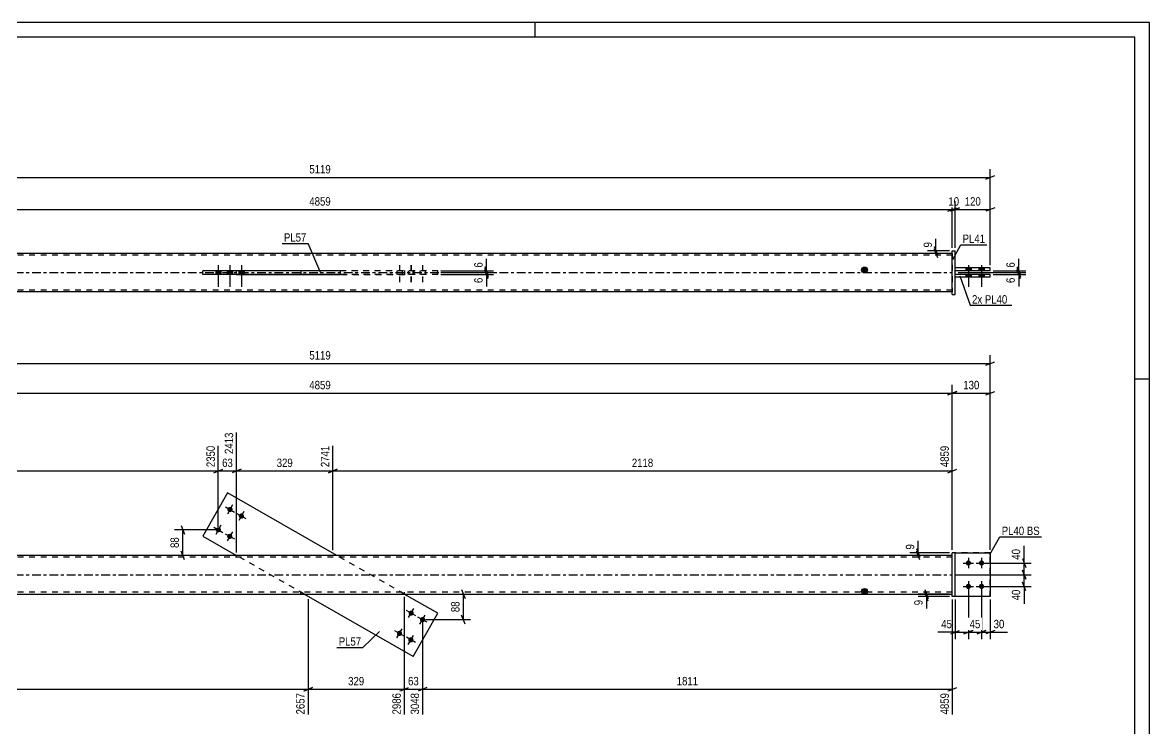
# Model space of a CAD drawing. Header units: millimetres. Extents: x 0 to 594, y 0 to 420.
# Drawn here: x 208.8 to 594, y 178.5 to 420 of the extents above; entities that cross this region are included whole.
import ezdxf

# ---------------------------------------------------------------- set-up
doc = ezdxf.new("R2010")
doc.units = ezdxf.units.MM
doc.linetypes.add('DXK_LINE_DOT2', pattern=[3.9198, 1.9599, -1.9599])
doc.linetypes.add('DXK_LINE_DOT3', pattern=[5.9187, 2.979, -0.9799, 0.9799, -0.9799])
doc.styles.add('Arial Narrow', font='ARIALN.TTF', dxfattribs={"height": 0.2})

# ---------------------------------------------------------------- blocks, each defined once
blk = doc.blocks.new('Unknown-581559774-1128')
at = {"color": 5, "linetype": 'Continuous'}
for p, q in [((594, 420), (0, 420)), ((384, 415), (384, 420)), ((594, 0), (594, 420)), ((589, 415), (5, 415)), ((589, 5), (589, 415)), ((594, 298), (589, 298))]:
    blk.add_line(p, q, dxfattribs=at)
blk = doc.blocks.new('Part-581559774-1918 - 1907')
at = {"color": 2, "linetype": 'Continuous'}
for p, q in [((278.87, 259.09), (270.43, 244.33)), ((316.18, 237.74), (278.87, 259.09)), ((270.43, 244.33), (281.95, 237.74)), ((342.34, 203.19), (305.02, 224.54)), ((350.78, 217.94), (339.26, 224.54)), ((342.34, 203.19), (350.78, 217.94))]:
    blk.add_line(p, q, dxfattribs=at)
at = {"color": 7, "linetype": 'DXK_LINE_DOT2'}
for p, q in [((305.02, 224.54), (281.95, 237.74)), ((339.26, 224.54), (316.18, 237.74))]:
    blk.add_line(p, q, dxfattribs=at)
blk = doc.blocks.new('Bolt-581559774-1910 - 1907')
at = {"linetype": 'Continuous'}
for points in [[(341.16, 217.23, -1), (342.05, 218.79, -1)], [(345.06, 214.99, -1), (345.96, 216.56, -1)], [(337.18, 210.28, -1), (338.08, 211.85, -1)], [(341.09, 208.05, -1), (341.98, 209.61, -1)]]:
    blk.add_hatch(color=1, dxfattribs=at).paths.add_polyline_path(points)
at = {"color": 1, "linetype": 'Continuous'}
for p, q in [((343.17, 217.12), (340.04, 218.9)), ((340.71, 216.45), (342.5, 219.57)), ((347.07, 214.88), (343.95, 216.67)), ((344.62, 214.21), (346.4, 217.34)), ((339.19, 210.17), (336.07, 211.96)), ((336.74, 209.5), (338.52, 212.63)), ((343.1, 207.94), (339.97, 209.73)), ((340.64, 207.27), (342.43, 210.39))]:
    blk.add_line(p, q, dxfattribs=at)
blk = doc.blocks.new('Bolt-581559774-1911 - 1907')
at = {"linetype": 'Continuous'}
for points in [[(280.12, 254.23, -1), (279.22, 252.66, -1)], [(284.02, 251.99, -1), (283.13, 250.43, -1)], [(276.14, 247.28, -1), (275.25, 245.72, -1)], [(280.05, 245.05, -1), (279.16, 243.48, -1)]]:
    blk.add_hatch(color=1, dxfattribs=at).paths.add_polyline_path(points)
at = {"color": 1, "linetype": 'Continuous'}
for p, q in [((278.11, 254.34), (281.23, 252.55)), ((280.56, 255.01), (278.78, 251.88)), ((282.01, 252.1), (285.14, 250.32)), ((284.47, 252.77), (282.68, 249.65)), ((274.14, 247.39), (277.26, 245.61)), ((276.59, 248.06), (274.8, 244.94)), ((278.04, 245.16), (281.17, 243.37)), ((280.5, 245.83), (278.71, 242.7))]:
    blk.add_line(p, q, dxfattribs=at)
blk = doc.blocks.new('Bolt-581559774-1913 - 1907')
at = {"linetype": 'Continuous'}
for points in [[(532.1, 236.04, -1), (532.1, 234.24, -1)], [(536.6, 236.04, -1), (536.6, 234.24, -1)], [(532.1, 228.04, -1), (532.1, 226.24, -1)], [(536.6, 228.04, -1), (536.6, 226.24, -1)]]:
    blk.add_hatch(color=1, dxfattribs=at).paths.add_polyline_path(points)
at = {"color": 1, "linetype": 'Continuous'}
for p, q in [((530.3, 235.14), (533.9, 235.14)), ((532.1, 236.94), (532.1, 233.34)), ((534.8, 235.14), (538.4, 235.14)), ((536.6, 236.94), (536.6, 233.34)), ((532.1, 228.94), (532.1, 225.34)), ((536.6, 228.94), (536.6, 225.34)), ((530.3, 227.14), (533.9, 227.14)), ((534.8, 227.14), (538.4, 227.14))]:
    blk.add_line(p, q, dxfattribs=at)
blk = doc.blocks.new('Part-581559774-1943 - 1907')
at = {"linetype": 'Continuous'}
blk.add_hatch(color=2, dxfattribs=at).paths.add_polyline_path([(496.6, 224.54), (495.8, 225.94), (497.4, 225.94)])
at = {"color": 2, "linetype": 'Continuous'}
for p, q in [((526.6, 237.74), (182.43, 237.74)), ((182.43, 224.54), (526.6, 224.54)), ((496.6, 224.54), (495.8, 225.94)), ((495.8, 225.94), (497.4, 225.94)), ((497.4, 225.94), (496.6, 224.54))]:
    blk.add_line(p, q, dxfattribs=at)
at = {"color": 7, "linetype": 'DXK_LINE_DOT2'}
for p, q in [((526.6, 237.14), (182.43, 237.14)), ((281.85, 237.74), (281.85, 237.14)), ((317.33, 237.74), (317.33, 237.14)), ((526.6, 224.54), (526.6, 237.74)), ((526.6, 225.14), (182.43, 225.14)), ((303.87, 224.54), (303.87, 225.14)), ((339.36, 224.54), (339.36, 225.14))]:
    blk.add_line(p, q, dxfattribs=at)
at = {"color": 7, "linetype": 'DXK_LINE_DOT3'}
blk.add_line((182.43, 231.14), (526.6, 231.14), dxfattribs=at)
at = {"color": 2, "linetype": 'Continuous'}
blk.add_circle((496.6, 225.44), 1, dxfattribs=at)
blk = doc.blocks.new('Part-581559774-1948 - 1907')
at = {"color": 2, "linetype": 'Continuous'}
for p, q in [((527.6, 238.64), (539.6, 238.64)), ((539.6, 238.64), (539.6, 223.64)), ((539.6, 223.64), (527.6, 223.64))]:
    blk.add_line(p, q, dxfattribs=at)
at = {"color": 7, "linetype": 'DXK_LINE_DOT2'}
blk.add_line((527.6, 223.64), (527.6, 238.64), dxfattribs=at)
blk = doc.blocks.new('Part-581559774-1953 - 1907')
at = {"color": 7, "linetype": 'DXK_LINE_DOT2'}
for p, q in [((539.6, 238.64), (527.6, 238.64)), ((527.6, 223.64), (527.6, 238.64)), ((539.6, 223.64), (539.6, 238.64)), ((539.6, 223.64), (527.6, 223.64))]:
    blk.add_line(p, q, dxfattribs=at)
blk = doc.blocks.new('Part-581559774-1954 - 1907')
at = {"color": 2, "linetype": 'Continuous'}
for p, q in [((527.6, 238.64), (526.6, 238.64)), ((526.6, 223.64), (526.6, 238.64)), ((527.6, 223.64), (527.6, 238.64)), ((527.6, 223.64), (526.6, 223.64))]:
    blk.add_line(p, q, dxfattribs=at)
blk = doc.blocks.new('Part-581559774-2354 - 2348')
at = {"color": 2, "linetype": 'Continuous'}
for p, q in [((270.43, 333.85), (270.43, 335.05)), ((317.33, 335.05), (270.43, 335.05)), ((317.33, 333.85), (270.43, 333.85)), ((278.87, 333.85), (278.87, 335.05))]:
    blk.add_line(p, q, dxfattribs=at)
at = {"color": 7, "linetype": 'DXK_LINE_DOT2'}
for p, q in [((350.78, 335.05), (317.33, 335.05)), ((350.78, 333.85), (317.33, 333.85)), ((342.34, 333.85), (342.34, 335.05)), ((350.78, 333.85), (350.78, 335.05))]:
    blk.add_line(p, q, dxfattribs=at)
blk = doc.blocks.new('Bolt-581559774-2356 - 2348')
at = {"linetype": 'Continuous'}
for points in [[(533, 336.05), (531.2, 336.05), (531.2, 335.05), (533, 335.05)], [(533, 336.05), (531.2, 336.05), (531.2, 335.05), (533, 335.05)], [(537.5, 336.05), (535.7, 336.05), (535.7, 335.05), (537.5, 335.05)], [(537.5, 336.05), (535.7, 336.05), (535.7, 335.05), (537.5, 335.05)], [(533, 333.85), (531.2, 333.85), (531.2, 332.85), (533, 332.85)], [(533, 333.85), (531.2, 333.85), (531.2, 332.85), (533, 332.85)], [(537.5, 333.85), (535.7, 333.85), (535.7, 332.85), (537.5, 332.85)], [(537.5, 333.85), (535.7, 333.85), (535.7, 332.85), (537.5, 332.85)]]:
    blk.add_hatch(color=1, dxfattribs=at).paths.add_polyline_path(points)
at = {"color": 1, "linetype": 'Continuous'}
for p, q in [((531.2, 336.05), (531.2, 335.05)), ((531.2, 336.05), (531.2, 335.05)), ((532.1, 337.05), (532.1, 329.55)), ((532.1, 337.05), (532.1, 329.55)), ((533, 336.05), (533, 335.05)), ((533, 336.05), (533, 335.05)), ((535.7, 336.05), (535.7, 335.05)), ((535.7, 336.05), (535.7, 335.05)), ((536.6, 337.05), (536.6, 329.55)), ((536.6, 337.05), (536.6, 329.55)), ((537.5, 336.05), (537.5, 335.05)), ((537.5, 336.05), (537.5, 335.05)), ((531.2, 333.85), (531.2, 332.85)), ((531.2, 333.85), (531.2, 332.85)), ((533, 333.85), (533, 332.85)), ((533, 333.85), (533, 332.85)), ((535.7, 333.85), (535.7, 332.85)), ((535.7, 333.85), (535.7, 332.85)), ((537.5, 333.85), (537.5, 332.85)), ((537.5, 333.85), (537.5, 332.85))]:
    blk.add_line(p, q, dxfattribs=at)
blk = doc.blocks.new('Part-581559774-2372 - 2348')
at = {"color": 2, "linetype": 'Continuous'}
for p, q in [((526.6, 326.95), (526.6, 341.95)), ((526.6, 341.95), (527.6, 341.95)), ((527.6, 326.95), (527.6, 341.95)), ((526.6, 326.95), (527.6, 326.95))]:
    blk.add_line(p, q, dxfattribs=at)
blk = doc.blocks.new('Part-581559774-2377 - 2348')
at = {"color": 2, "linetype": 'Continuous'}
for p, q in [((539.6, 336.05), (527.6, 336.05)), ((527.6, 335.05), (527.6, 336.05)), ((539.6, 335.05), (539.6, 336.05)), ((539.6, 335.05), (527.6, 335.05))]:
    blk.add_line(p, q, dxfattribs=at)
blk = doc.blocks.new('Part-581559774-2382 - 2348')
at = {"color": 2, "linetype": 'Continuous'}
for p, q in [((539.6, 333.85), (527.6, 333.85)), ((527.6, 332.85), (527.6, 333.85)), ((539.6, 332.85), (527.6, 332.85)), ((539.6, 332.85), (539.6, 333.85))]:
    blk.add_line(p, q, dxfattribs=at)
blk = doc.blocks.new('Part-581559774-2387 - 2348')
at = {"linetype": 'Continuous'}
blk.add_hatch(color=2, dxfattribs=at).paths.add_polyline_path([(496.6, 334.45), (495.8, 335.85), (497.4, 335.85)])
at = {"color": 2, "linetype": 'Continuous'}
for p, q in [((526.6, 341.05), (182.43, 341.05)), ((281.85, 335.15), (281.85, 335.05)), ((281.85, 335.15), (317.33, 335.15)), ((303.87, 335.15), (303.87, 335.05)), ((317.33, 335.15), (317.33, 333.75)), ((496.6, 334.45), (495.8, 335.85)), ((495.8, 335.85), (497.4, 335.85)), ((497.4, 335.85), (496.6, 334.45)), ((281.85, 333.75), (281.85, 333.85)), ((317.33, 333.75), (281.85, 333.75)), ((303.87, 333.75), (303.87, 333.85)), ((526.6, 327.85), (182.43, 327.85))]:
    blk.add_line(p, q, dxfattribs=at)
at = {"color": 7, "linetype": 'DXK_LINE_DOT2'}
for p, q in [((526.6, 340.45), (182.43, 340.45)), ((526.6, 341.05), (526.6, 327.85)), ((317.33, 335.15), (339.36, 335.15)), ((339.36, 335.15), (339.36, 333.75)), ((281.85, 335.05), (281.85, 333.75)), ((303.87, 335.05), (303.87, 333.75)), ((339.36, 333.75), (317.33, 333.75)), ((526.6, 328.45), (182.43, 328.45))]:
    blk.add_line(p, q, dxfattribs=at)
at = {"color": 7, "linetype": 'DXK_LINE_DOT3'}
blk.add_line((182.43, 334.45), (526.6, 334.45), dxfattribs=at)
at = {"color": 2, "linetype": 'Continuous'}
blk.add_circle((496.6, 335.35), 1, dxfattribs=at)
blk = doc.blocks.new('Bolt-581559774-2393 - 2348')
at = {"linetype": 'Continuous'}
for points in [[(276.6, 335.05), (274.8, 335.05), (274.8, 333.85), (276.6, 333.85)], [(280.5, 335.05), (278.7, 335.05), (278.7, 333.85), (280.5, 333.85)], [(280.57, 335.05), (278.77, 335.05), (278.77, 333.85), (280.57, 333.85)], [(284.48, 335.05), (282.68, 335.05), (282.68, 333.85), (284.48, 333.85)]]:
    blk.add_hatch(color=1, dxfattribs=at).paths.add_polyline_path(points)
at = {"color": 1, "linetype": 'Continuous'}
for p, q in [((275.7, 337.05), (275.7, 329.55)), ((279.6, 337.05), (279.6, 329.55)), ((279.67, 337.05), (279.67, 329.55)), ((283.58, 337.05), (283.58, 329.55)), ((274.8, 335.05), (274.8, 333.85)), ((276.6, 335.05), (276.6, 333.85)), ((278.7, 335.05), (278.7, 333.85)), ((278.77, 335.05), (278.77, 333.85)), ((280.5, 335.05), (280.5, 333.85)), ((280.57, 335.05), (280.57, 333.85)), ((282.68, 335.05), (282.68, 333.85)), ((284.48, 335.05), (284.48, 333.85))]:
    blk.add_line(p, q, dxfattribs=at)
blk = doc.blocks.new('Bolt-581559774-2394 - 2348')
at = {"color": 1, "linetype": 'DXK_LINE_DOT2'}
for p, q in [((337.63, 337.05), (337.63, 329.55)), ((341.54, 337.05), (341.54, 329.55)), ((341.6, 337.05), (341.6, 329.55)), ((345.51, 337.05), (345.51, 329.55)), ((336.73, 335.05), (336.73, 333.85)), ((338.53, 335.05), (338.53, 333.85)), ((340.64, 335.05), (340.64, 333.85)), ((340.7, 335.05), (340.7, 333.85)), ((342.44, 335.05), (342.44, 333.85)), ((342.5, 335.05), (342.5, 333.85)), ((344.61, 335.05), (344.61, 333.85)), ((346.41, 335.05), (346.41, 333.85))]:
    blk.add_line(p, q, dxfattribs=at)
blk = doc.blocks.new('StraightDimension-581559774-2110 - 1907')
at = {"color": 7, "linetype": 'Continuous'}
for p, q in [((532.1, 226.14), (532.1, 209.09)), ((527.6, 222.64), (527.6, 209.09)), ((526.1, 210.89), (529.1, 212.09)), ((533.6, 212.09), (530.6, 210.89)), ((527.6, 211.49), (532.1, 211.49))]:
    blk.add_line(p, q, dxfattribs=at)
at = {"color": 0}
blk.add_wipeout([(527.08, 212.24), (527.08, 216.44), (522.22, 216.44), (522.22, 212.24)], dxfattribs=at)
at = {"color": 7, "linetype": 'Continuous'}
blk.add_line((527.6, 211.49), (521.7, 211.49), dxfattribs=at)
blk.add_line((527.6, 211.49), (521.7, 211.49), dxfattribs=at)
at = {"color": 3, "style": 'Arial Narrow'}
blk.add_text('45', height=2.863, dxfattribs=at).set_placement((522.82, 212.84))
blk = doc.blocks.new('StraightDimension-581559774-2253 - 1907')
at = {"color": 7, "linetype": 'Continuous'}
for p, q in [((275.7, 247.5), (275.7, 275.24)), ((94.33, 238.74), (94.33, 269.76)), ((95.83, 267.23), (92.83, 266.03)), ((94.33, 266.63), (275.7, 266.63)), ((274.2, 266.03), (277.2, 267.23))]:
    blk.add_line(p, q, dxfattribs=at)
at = {"color": 0, "linetype": 'Continuous'}
for points in [[(275.1, 275.84), (270.9, 275.84), (270.9, 267.33), (275.1, 267.33)], [(93.73, 270.36), (89.53, 270.36), (89.53, 267.33), (93.73, 267.33)]]:
    blk.add_wipeout(points, dxfattribs=at)
at = {"color": 0}
blk.add_wipeout([(189.27, 267.38), (189.27, 271.58), (180.76, 271.58), (180.76, 267.38)], dxfattribs=at)
at = {"color": 3, "linetype": 'Continuous', "style": 'Arial Narrow'}
for s, height, p in [('2350', 2.863, (274.5, 267.93)), ('0', 2.86, (93.13, 267.93))]:
    blk.add_text(s, height=height, rotation=90.0002, dxfattribs=at).set_placement(p)
at = {"color": 3, "style": 'Arial Narrow'}
blk.add_text('2350', height=2.863, dxfattribs=at).set_placement((181.36, 267.98))
blk = doc.blocks.new('StraightDimension-581559774-4257 - 1907')
at = {"color": 7, "linetype": 'Continuous'}
for p, q in [((528.1, 293.82), (525.1, 292.62)), ((526.6, 239.64), (526.6, 296.07)), ((526.6, 293.22), (539.6, 293.22)), ((538.1, 292.62), (541.1, 293.82)), ((539.6, 239.64), (539.6, 296.07))]:
    blk.add_line(p, q, dxfattribs=at)
at = {"color": 0}
blk.add_wipeout([(536.44, 293.97), (536.44, 298.17), (529.76, 298.17), (529.76, 293.97)], dxfattribs=at)
at = {"color": 3, "style": 'Arial Narrow'}
blk.add_text('130', height=2.863, dxfattribs=at).set_placement((530.36, 294.57))
blk = doc.blocks.new('StraightDimension-581559774-2018 - 1907')
at = {"color": 7, "linetype": 'Continuous'}
for p, q in [((514.32, 240.14), (515.52, 237.14)), ((515.52, 236.24), (514.32, 239.24)), ((525.6, 238.64), (512.07, 238.64)), ((525.6, 237.74), (512.07, 237.74)), ((514.92, 237.74), (514.92, 238.64))]:
    blk.add_line(p, q, dxfattribs=at)
at = {"color": 0}
blk.add_wipeout([(514.17, 242.19), (509.97, 242.19), (509.97, 239.16), (514.17, 239.16)], dxfattribs=at)
at = {"color": 7, "linetype": 'Continuous'}
blk.add_line((514.92, 238.64), (514.92, 242.72), dxfattribs=at)
blk.add_line((514.92, 238.64), (514.92, 242.72), dxfattribs=at)
at = {"color": 3, "style": 'Arial Narrow'}
blk.add_text('9', height=2.86, rotation=90.0002, dxfattribs=at).set_placement((513.57, 239.76))
blk = doc.blocks.new('StraightDimension-581559774-2033 - 1907')
at = {"color": 7, "linetype": 'Continuous'}
for p, q in [((537.6, 235.14), (553.56, 235.14)), ((550.56, 236.64), (551.76, 233.64)), ((551.16, 231.14), (551.16, 235.14)), ((551.76, 229.64), (550.56, 232.64)), ((527.6, 231.14), (553.56, 231.14))]:
    blk.add_line(p, q, dxfattribs=at)
at = {"color": 0}
blk.add_wipeout([(550.41, 240.52), (546.21, 240.52), (546.21, 235.66), (550.41, 235.66)], dxfattribs=at)
at = {"color": 7, "linetype": 'Continuous'}
blk.add_line((551.16, 235.14), (551.16, 241.04), dxfattribs=at)
blk.add_line((551.16, 235.14), (551.16, 241.04), dxfattribs=at)
at = {"color": 3, "style": 'Arial Narrow'}
blk.add_text('40', height=2.863, rotation=90.0002, dxfattribs=at).set_placement((549.81, 236.26))
blk = doc.blocks.new('StraightDimension-581559774-2025 - 1907')
at = {"color": 7, "linetype": 'Continuous'}
for p, q in [((262.95, 248), (264.15, 245)), ((274.7, 246.5), (260.7, 246.5)), ((263.55, 237.74), (263.55, 246.5)), ((264.15, 236.24), (262.95, 239.24)), ((270.08, 237.74), (260.7, 237.74))]:
    blk.add_line(p, q, dxfattribs=at)
at = {"color": 0}
blk.add_wipeout([(262.8, 244.55), (258.6, 244.55), (258.6, 239.69), (262.8, 239.69)], dxfattribs=at)
at = {"color": 3, "style": 'Arial Narrow'}
blk.add_text('88', height=2.863, rotation=90.0002, dxfattribs=at).set_placement((262.2, 240.29))
blk = doc.blocks.new('StraightDimension-581559774-2048 - 1907')
at = {"color": 7, "linetype": 'Continuous'}
for p, q in [((550.56, 232.64), (551.76, 229.64)), ((527.6, 231.14), (553.56, 231.14)), ((551.76, 225.64), (550.56, 228.64)), ((551.16, 227.14), (551.16, 231.14)), ((537.6, 227.14), (553.56, 227.14))]:
    blk.add_line(p, q, dxfattribs=at)
at = {"color": 0}
blk.add_wipeout([(550.41, 226.61), (546.21, 226.61), (546.21, 221.76), (550.41, 221.76)], dxfattribs=at)
at = {"color": 7, "linetype": 'Continuous'}
blk.add_line((551.16, 227.14), (551.16, 221.23), dxfattribs=at)
blk.add_line((551.16, 227.14), (551.16, 221.23), dxfattribs=at)
at = {"color": 3, "style": 'Arial Narrow'}
blk.add_text('40', height=2.863, rotation=90.0002, dxfattribs=at).set_placement((549.81, 222.36))
blk = doc.blocks.new('StraightDimension-581559774-2062 - 1907')
at = {"color": 7, "linetype": 'Continuous'}
for p, q in [((346.73, 224.54), (361.88, 224.54)), ((358.88, 226.04), (360.08, 223.04)), ((359.48, 215.78), (359.48, 224.54)), ((346.51, 215.78), (361.88, 215.78)), ((360.08, 214.28), (358.88, 217.28))]:
    blk.add_line(p, q, dxfattribs=at)
at = {"color": 0}
blk.add_wipeout([(358.73, 222.58), (354.53, 222.58), (354.53, 217.73), (358.73, 217.73)], dxfattribs=at)
at = {"color": 3, "style": 'Arial Narrow'}
blk.add_text('88', height=2.863, rotation=90.0002, dxfattribs=at).set_placement((358.13, 218.33))
blk = doc.blocks.new('StraightDimension-581559774-2279 - 1907')
at = {"color": 7, "linetype": 'Continuous'}
for p, q in [((281.95, 238.74), (281.95, 279.74)), ((314.82, 239.52), (314.82, 275.24)), ((283.45, 267.23), (280.45, 266.03)), ((281.95, 266.63), (314.82, 266.63)), ((313.32, 266.03), (316.32, 267.23))]:
    blk.add_line(p, q, dxfattribs=at)
at = {"color": 0, "linetype": 'Continuous'}
blk.add_wipeout([(314.22, 275.84), (310.02, 275.84), (310.02, 267.33), (314.22, 267.33)], dxfattribs=at)
at = {"color": 0}
blk.add_wipeout([(301.73, 267.38), (301.73, 271.58), (295.05, 271.58), (295.05, 267.38)], dxfattribs=at)
at = {"color": 3, "linetype": 'Continuous', "style": 'Arial Narrow'}
blk.add_text('2741', height=2.863, rotation=90.0002, dxfattribs=at).set_placement((313.62, 267.93))
at = {"color": 3, "style": 'Arial Narrow'}
blk.add_text('329', height=2.863, dxfattribs=at).set_placement((295.65, 267.98))
blk = doc.blocks.new('StraightDimension-581559774-2215 - 1907')
at = {"color": 7, "linetype": 'Continuous'}
for p, q in [((94.33, 222.64), (94.33, 188.83)), ((306.38, 222.76), (306.38, 183.35)), ((95.83, 192.56), (92.83, 191.36)), ((94.33, 191.96), (306.38, 191.96)), ((304.88, 191.36), (307.88, 192.56))]:
    blk.add_line(p, q, dxfattribs=at)
at = {"color": 0}
blk.add_wipeout([(204.61, 192.71), (204.61, 196.91), (196.1, 196.91), (196.1, 192.71)], dxfattribs=at)
at = {"color": 0, "linetype": 'Continuous'}
for points in [[(93.73, 191.26), (89.53, 191.26), (89.53, 188.23), (93.73, 188.23)], [(305.78, 191.26), (301.58, 191.26), (301.58, 182.75), (305.78, 182.75)]]:
    blk.add_wipeout(points, dxfattribs=at)
at = {"color": 3, "style": 'Arial Narrow'}
blk.add_text('2657', height=2.863, dxfattribs=at).set_placement((196.7, 193.31))
at = {"color": 3, "linetype": 'Continuous', "style": 'Arial Narrow'}
for s, height, p in [('0', 2.86, (93.13, 188.83)), ('2657', 2.863, (305.18, 183.35))]:
    blk.add_text(s, height=height, rotation=90.0002, dxfattribs=at).set_placement(p)
blk = doc.blocks.new('StraightDimension-581559774-2087 - 1907')
at = {"color": 7, "linetype": 'Continuous'}
for p, q in [((536.6, 226.14), (536.6, 209.09)), ((539.6, 222.64), (539.6, 209.09)), ((535.1, 210.89), (538.1, 212.09)), ((541.1, 212.09), (538.1, 210.89)), ((536.6, 211.49), (539.6, 211.49))]:
    blk.add_line(p, q, dxfattribs=at)
at = {"color": 0}
blk.add_wipeout([(544.98, 212.24), (544.98, 216.44), (540.13, 216.44), (540.13, 212.24)], dxfattribs=at)
at = {"color": 7, "linetype": 'Continuous'}
blk.add_line((539.6, 211.49), (545.51, 211.49), dxfattribs=at)
blk.add_line((539.6, 211.49), (545.51, 211.49), dxfattribs=at)
at = {"color": 3, "style": 'Arial Narrow'}
blk.add_text('30', height=2.863, dxfattribs=at).set_placement((540.73, 212.84))
blk = doc.blocks.new('StraightDimension-581559774-2100 - 1907')
at = {"color": 7, "linetype": 'Continuous'}
for p, q in [((532.1, 226.14), (532.1, 209.09)), ((536.6, 226.14), (536.6, 209.09)), ((530.6, 210.89), (533.6, 212.09)), ((538.1, 212.09), (535.1, 210.89)), ((532.1, 211.49), (536.6, 211.49))]:
    blk.add_line(p, q, dxfattribs=at)
at = {"color": 0}
blk.add_wipeout([(536.78, 212.24), (536.78, 216.44), (531.92, 216.44), (531.92, 212.24)], dxfattribs=at)
at = {"color": 3, "style": 'Arial Narrow'}
blk.add_text('45', height=2.863, dxfattribs=at).set_placement((532.52, 212.84))
blk = doc.blocks.new('StraightDimension-581559774-2304 - 1907')
at = {"color": 7, "linetype": 'Continuous'}
for p, q in [((539.6, 239.64), (539.6, 306.24)), ((81.33, 303.39), (539.6, 303.39)), ((538.1, 302.79), (541.1, 303.99))]:
    blk.add_line(p, q, dxfattribs=at)
at = {"color": 0}
blk.add_wipeout([(314.72, 304.14), (314.72, 308.34), (306.21, 308.34), (306.21, 304.14)], dxfattribs=at)
at = {"color": 3, "style": 'Arial Narrow'}
blk.add_text('5119', height=2.863, dxfattribs=at).set_placement((306.81, 304.74))
blk = doc.blocks.new('StraightDimension-581559774-2127 - 1907')
at = {"color": 7, "linetype": 'Continuous'}
for p, q in [((525.6, 224.54), (514.95, 224.54)), ((525.6, 223.64), (514.95, 223.64)), ((517.2, 226.04), (518.4, 223.04)), ((518.4, 222.14), (517.2, 225.14)), ((517.8, 223.64), (517.8, 224.54))]:
    blk.add_line(p, q, dxfattribs=at)
at = {"color": 0}
blk.add_wipeout([(517.05, 223.11), (512.85, 223.11), (512.85, 220.08), (517.05, 220.08)], dxfattribs=at)
at = {"color": 7, "linetype": 'Continuous'}
blk.add_line((517.8, 223.64), (517.8, 219.56), dxfattribs=at)
blk.add_line((517.8, 223.64), (517.8, 219.56), dxfattribs=at)
at = {"color": 3, "style": 'Arial Narrow'}
blk.add_text('9', height=2.86, rotation=90.0002, dxfattribs=at).set_placement((516.45, 220.68))
blk = doc.blocks.new('StraightDimension-581559774-2181 - 1907')
at = {"color": 7, "linetype": 'Continuous'}
for p, q in [((526.6, 222.64), (526.6, 183.35)), ((345.51, 214.78), (345.51, 183.35)), ((347.01, 192.56), (344.01, 191.36)), ((345.51, 191.96), (526.6, 191.96)), ((525.1, 191.36), (528.1, 192.56))]:
    blk.add_line(p, q, dxfattribs=at)
at = {"color": 0}
blk.add_wipeout([(440.31, 192.71), (440.31, 196.91), (431.8, 196.91), (431.8, 192.71)], dxfattribs=at)
at = {"color": 0, "linetype": 'Continuous'}
blk.add_wipeout([(526, 191.26), (521.8, 191.26), (521.8, 182.75), (526, 182.75)], dxfattribs=at)
at = {"color": 3, "style": 'Arial Narrow'}
blk.add_text('1811', height=2.863, dxfattribs=at).set_placement((432.4, 193.31))
at = {"color": 3, "linetype": 'Continuous', "style": 'Arial Narrow'}
blk.add_text('4859', height=2.863, rotation=90.0002, dxfattribs=at).set_placement((525.4, 183.35))
blk = doc.blocks.new('StraightDimension-581559774-2193 - 1907')
at = {"color": 7, "linetype": 'Continuous'}
for p, q in [((339.26, 223.54), (339.26, 183.35)), ((345.51, 214.78), (345.51, 183.35)), ((337.76, 191.36), (340.76, 192.56)), ((339.26, 191.96), (345.51, 191.96)), ((347.01, 192.56), (344.01, 191.36))]:
    blk.add_line(p, q, dxfattribs=at)
at = {"color": 0}
blk.add_wipeout([(344.81, 192.71), (344.81, 196.91), (339.95, 196.91), (339.95, 192.71)], dxfattribs=at)
at = {"color": 3, "style": 'Arial Narrow'}
blk.add_text('63', height=2.863, dxfattribs=at).set_placement((340.55, 193.31))
at = {"color": 0, "linetype": 'Continuous'}
blk.add_wipeout([(344.91, 191.26), (340.71, 191.26), (340.71, 182.75), (344.91, 182.75)], dxfattribs=at)
at = {"color": 3, "linetype": 'Continuous', "style": 'Arial Narrow'}
blk.add_text('3048', height=2.863, rotation=90.0002, dxfattribs=at).set_placement((344.31, 183.35))
blk = doc.blocks.new('StraightDimension-581559774-2207 - 1907')
at = {"color": 7, "linetype": 'Continuous'}
for p, q in [((339.26, 223.54), (339.26, 183.35)), ((306.38, 222.76), (306.38, 183.35)), ((307.88, 192.56), (304.88, 191.36)), ((306.38, 191.96), (339.26, 191.96)), ((337.76, 191.36), (340.76, 192.56))]:
    blk.add_line(p, q, dxfattribs=at)
at = {"color": 0}
blk.add_wipeout([(326.16, 192.71), (326.16, 196.91), (319.48, 196.91), (319.48, 192.71)], dxfattribs=at)
at = {"color": 0, "linetype": 'Continuous'}
blk.add_wipeout([(338.66, 191.26), (334.46, 191.26), (334.46, 182.75), (338.66, 182.75)], dxfattribs=at)
at = {"color": 3, "style": 'Arial Narrow'}
blk.add_text('329', height=2.863, dxfattribs=at).set_placement((320.08, 193.31))
at = {"color": 3, "linetype": 'Continuous', "style": 'Arial Narrow'}
blk.add_text('2986', height=2.863, rotation=90.0002, dxfattribs=at).set_placement((338.06, 183.35))
blk = doc.blocks.new('StraightDimension-581559774-2263 - 1907')
at = {"color": 7, "linetype": 'Continuous'}
for p, q in [((281.95, 238.74), (281.95, 279.74)), ((275.7, 247.5), (275.7, 275.24)), ((274.2, 266.03), (277.2, 267.23)), ((275.7, 266.63), (281.95, 266.63)), ((283.45, 267.23), (280.45, 266.03))]:
    blk.add_line(p, q, dxfattribs=at)
at = {"color": 0}
blk.add_wipeout([(281.25, 267.38), (281.25, 271.58), (276.4, 271.58), (276.4, 267.38)], dxfattribs=at)
at = {"color": 0, "linetype": 'Continuous'}
blk.add_wipeout([(281.35, 280.34), (277.15, 280.34), (277.15, 271.83), (281.35, 271.83)], dxfattribs=at)
at = {"color": 3, "linetype": 'Continuous', "style": 'Arial Narrow'}
blk.add_text('2413', height=2.863, rotation=90.0002, dxfattribs=at).set_placement((280.75, 272.43))
at = {"color": 3, "style": 'Arial Narrow'}
blk.add_text('63', height=2.863, dxfattribs=at).set_placement((277, 267.98))
blk = doc.blocks.new('StraightDimension-581559774-2295 - 1907')
at = {"color": 7, "linetype": 'Continuous'}
for p, q in [((314.82, 239.52), (314.82, 275.24)), ((526.6, 239.64), (526.6, 275.24)), ((316.32, 267.23), (313.32, 266.03)), ((314.82, 266.63), (526.6, 266.63)), ((525.1, 266.03), (528.1, 267.23))]:
    blk.add_line(p, q, dxfattribs=at)
at = {"color": 0, "linetype": 'Continuous'}
blk.add_wipeout([(526, 275.84), (521.8, 275.84), (521.8, 267.33), (526, 267.33)], dxfattribs=at)
at = {"color": 0}
blk.add_wipeout([(424.97, 267.38), (424.97, 271.58), (416.46, 271.58), (416.46, 267.38)], dxfattribs=at)
at = {"color": 3, "linetype": 'Continuous', "style": 'Arial Narrow'}
blk.add_text('4859', height=2.863, rotation=90.0002, dxfattribs=at).set_placement((525.4, 267.93))
at = {"color": 3, "style": 'Arial Narrow'}
blk.add_text('2118', height=2.863, dxfattribs=at).set_placement((417.06, 267.98))
blk = doc.blocks.new('StraightDimension-581559774-4258 - 1907')
at = {"color": 7, "linetype": 'Continuous'}
for p, q in [((94.33, 293.22), (526.6, 293.22)), ((525.1, 292.62), (528.1, 293.82)), ((526.6, 239.64), (526.6, 296.07))]:
    blk.add_line(p, q, dxfattribs=at)
at = {"color": 0}
blk.add_wipeout([(314.72, 293.97), (314.72, 298.17), (306.21, 298.17), (306.21, 293.97)], dxfattribs=at)
at = {"color": 3, "style": 'Arial Narrow'}
blk.add_text('4859', height=2.863, dxfattribs=at).set_placement((306.81, 294.57))
blk = doc.blocks.new('StraightDimension-581559774-2398 - 2348')
at = {"color": 7, "linetype": 'Continuous'}
for p, q in [((539.6, 337.05), (539.6, 369.9)), ((81.33, 367.05), (539.6, 367.05)), ((538.1, 366.45), (541.1, 367.65))]:
    blk.add_line(p, q, dxfattribs=at)
at = {"color": 0}
blk.add_wipeout([(314.72, 367.8), (314.72, 372), (306.21, 372), (306.21, 367.8)], dxfattribs=at)
at = {"color": 3, "style": 'Arial Narrow'}
blk.add_text('5119', height=2.863, dxfattribs=at).set_placement((306.81, 368.4))
blk = doc.blocks.new('StraightDimension-581559774-2429 - 2348')
at = {"color": 7, "linetype": 'Continuous'}
for p, q in [((526.6, 342.95), (526.6, 358.89)), ((94.33, 356.04), (526.6, 356.04)), ((525.1, 355.44), (528.1, 356.64))]:
    blk.add_line(p, q, dxfattribs=at)
at = {"color": 0}
blk.add_wipeout([(314.72, 356.79), (314.72, 360.99), (306.21, 360.99), (306.21, 356.79)], dxfattribs=at)
at = {"color": 3, "style": 'Arial Narrow'}
blk.add_text('4859', height=2.863, dxfattribs=at).set_placement((306.81, 357.39))
blk = doc.blocks.new('StraightDimension-581559774-2439 - 2348')
at = {"color": 7, "linetype": 'Continuous'}
for p, q in [((526.6, 342.95), (526.6, 358.89)), ((527.6, 342.95), (527.6, 358.89)), ((525.1, 355.44), (528.1, 356.64)), ((529.1, 356.64), (526.1, 355.44)), ((526.6, 356.04), (527.6, 356.04))]:
    blk.add_line(p, q, dxfattribs=at)
at = {"color": 0}
blk.add_wipeout([(529.53, 356.79), (529.53, 360.99), (524.67, 360.99), (524.67, 356.79)], dxfattribs=at)
at = {"color": 3, "style": 'Arial Narrow'}
blk.add_text('10', height=2.863, dxfattribs=at).set_placement((525.27, 357.39))
blk = doc.blocks.new('StraightDimension-581559774-2449 - 2348')
at = {"color": 7, "linetype": 'Continuous'}
for p, q in [((527.6, 342.95), (527.6, 358.89)), ((539.6, 337.05), (539.6, 358.89)), ((526.1, 355.44), (529.1, 356.64)), ((527.6, 356.04), (539.6, 356.04)), ((541.1, 356.64), (538.1, 355.44))]:
    blk.add_line(p, q, dxfattribs=at)
at = {"color": 0}
blk.add_wipeout([(536.94, 356.79), (536.94, 360.99), (530.26, 360.99), (530.26, 356.79)], dxfattribs=at)
at = {"color": 3, "style": 'Arial Narrow'}
blk.add_text('120', height=2.863, dxfattribs=at).set_placement((530.86, 357.39))
blk = doc.blocks.new('StraightDimension-581559774-2524 - 2348')
at = {"color": 7, "linetype": 'Continuous'}
for p, q in [((548.7, 335.95), (549.9, 332.95)), ((549.9, 332.35), (548.7, 335.35)), ((528.6, 334.45), (551.7, 334.45)), ((540.6, 333.85), (551.7, 333.85)), ((549.3, 333.85), (549.3, 334.45))]:
    blk.add_line(p, q, dxfattribs=at)
at = {"color": 0}
blk.add_wipeout([(548.55, 333.33), (544.35, 333.33), (544.35, 330.3), (548.55, 330.3)], dxfattribs=at)
at = {"color": 7, "linetype": 'Continuous'}
blk.add_line((549.3, 333.85), (549.3, 329.77), dxfattribs=at)
blk.add_line((549.3, 333.85), (549.3, 329.77), dxfattribs=at)
at = {"color": 3, "style": 'Arial Narrow'}
blk.add_text('6', height=2.86, rotation=90.0002, dxfattribs=at).set_placement((547.95, 330.9))
blk = doc.blocks.new('StraightDimension-581559774-2471 - 2348')
at = {"color": 7, "linetype": 'Continuous'}
for p, q in [((366.79, 335.95), (367.99, 332.95)), ((367.99, 332.35), (366.79, 335.35)), ((351.78, 334.45), (369.79, 334.45)), ((351.78, 333.85), (369.79, 333.85)), ((367.39, 333.85), (367.39, 334.45))]:
    blk.add_line(p, q, dxfattribs=at)
at = {"color": 0}
blk.add_wipeout([(366.64, 333.33), (362.44, 333.33), (362.44, 330.3), (366.64, 330.3)], dxfattribs=at)
at = {"color": 7, "linetype": 'Continuous'}
blk.add_line((367.39, 333.85), (367.39, 329.77), dxfattribs=at)
blk.add_line((367.39, 333.85), (367.39, 329.77), dxfattribs=at)
at = {"color": 3, "style": 'Arial Narrow'}
blk.add_text('6', height=2.86, rotation=90.0002, dxfattribs=at).set_placement((366.04, 330.9))
blk = doc.blocks.new('StraightDimension-581559774-2475 - 2348')
at = {"color": 7, "linetype": 'Continuous'}
for p, q in [((366.79, 336.55), (367.99, 333.55)), ((367.99, 332.95), (366.79, 335.95)), ((351.78, 335.05), (369.79, 335.05)), ((351.78, 334.45), (369.79, 334.45)), ((367.39, 334.45), (367.39, 335.05))]:
    blk.add_line(p, q, dxfattribs=at)
at = {"color": 0}
blk.add_wipeout([(366.64, 338.6), (362.44, 338.6), (362.44, 335.58), (366.64, 335.58)], dxfattribs=at)
at = {"color": 7, "linetype": 'Continuous'}
blk.add_line((367.39, 335.05), (367.39, 339.13), dxfattribs=at)
blk.add_line((367.39, 335.05), (367.39, 339.13), dxfattribs=at)
at = {"color": 3, "style": 'Arial Narrow'}
blk.add_text('6', height=2.86, rotation=90.0002, dxfattribs=at).set_placement((366.04, 336.18))
blk = doc.blocks.new('StraightDimension-581559774-2533 - 2348')
at = {"color": 7, "linetype": 'Continuous'}
for p, q in [((548.7, 336.55), (549.9, 333.55)), ((549.9, 332.95), (548.7, 335.95)), ((528.6, 334.45), (551.7, 334.45)), ((540.6, 335.05), (551.7, 335.05)), ((549.3, 334.45), (549.3, 335.05))]:
    blk.add_line(p, q, dxfattribs=at)
at = {"color": 0}
blk.add_wipeout([(548.55, 338.6), (544.35, 338.6), (544.35, 335.58), (548.55, 335.58)], dxfattribs=at)
at = {"color": 7, "linetype": 'Continuous'}
blk.add_line((549.3, 335.05), (549.3, 339.13), dxfattribs=at)
blk.add_line((549.3, 335.05), (549.3, 339.13), dxfattribs=at)
at = {"color": 3, "style": 'Arial Narrow'}
blk.add_text('6', height=2.86, rotation=90.0002, dxfattribs=at).set_placement((547.95, 336.18))
blk = doc.blocks.new('StraightDimension-581559774-2543 - 2348')
at = {"color": 7, "linetype": 'Continuous'}
for p, q in [((520.42, 343.45), (521.62, 340.45)), ((525.6, 341.95), (518.17, 341.95)), ((525.6, 341.05), (518.17, 341.05)), ((521.62, 339.55), (520.42, 342.55)), ((521.02, 341.05), (521.02, 341.95))]:
    blk.add_line(p, q, dxfattribs=at)
at = {"color": 0}
blk.add_wipeout([(520.27, 345.5), (516.07, 345.5), (516.07, 342.48), (520.27, 342.48)], dxfattribs=at)
at = {"color": 7, "linetype": 'Continuous'}
blk.add_line((521.02, 341.95), (521.02, 346.03), dxfattribs=at)
blk.add_line((521.02, 341.95), (521.02, 346.03), dxfattribs=at)
at = {"color": 3, "style": 'Arial Narrow'}
blk.add_text('9', height=2.86, rotation=90.0002, dxfattribs=at).set_placement((519.67, 343.08))
blk = doc.blocks.new('Mark-581559774-1914 - 1907')
at = {"color": 0}
blk.add_wipeout([(324.54, 206.88), (324.54, 209.88), (316.86, 209.88), (316.86, 206.88)], dxfattribs=at)
blk.add_wipeout([(324.54, 206.88), (324.54, 209.88), (316.86, 209.88), (316.86, 206.88)], dxfattribs=at)
at = {"color": 30, "linetype": 'Continuous'}
for p in [(330.81, 211.76), (316.26, 206.28)]:
    blk.add_line(p, (325.14, 206.28), dxfattribs=at)
at = {"color": 3, "style": 'Arial Narrow'}
blk.add_text('PL57', height=2.863, dxfattribs=at).set_placement((316.86, 206.88))
blk = doc.blocks.new('MarkSet-581559774-2339 - 1907')
at = {"color": 0}
blk.add_wipeout([(551.18, 244.72), (551.18, 247.72), (543.5, 247.72), (543.5, 244.72)], dxfattribs=at)
blk.add_wipeout([(551.18, 244.72), (551.18, 247.72), (543.5, 247.72), (543.5, 244.72)], dxfattribs=at)
at = {"color": 30, "linetype": 'Continuous'}
blk.add_line((539.4, 238.06), (542.9, 244.12), dxfattribs=at)
at = {"color": 0}
blk.add_wipeout([(556.46, 244.72), (556.46, 247.72), (552.08, 247.72), (552.08, 244.72)], dxfattribs=at)
blk.add_wipeout([(556.46, 244.72), (556.46, 247.72), (552.08, 247.72), (552.08, 244.72)], dxfattribs=at)
at = {"color": 30, "linetype": 'Continuous'}
blk.add_line((542.9, 244.12), (557.06, 244.12), dxfattribs=at)
at = {"color": 3, "style": 'Arial Narrow'}
for s, p in [('PL40', (543.5, 244.72)), ('BS', (552.08, 244.72))]:
    blk.add_text(s, height=2.863, dxfattribs=at).set_placement(p)
blk = doc.blocks.new('Mark-581559774-2350 - 2348')
at = {"color": 0}
blk.add_wipeout([(305.79, 345.06), (305.79, 348.06), (298.12, 348.06), (298.12, 345.06)], dxfattribs=at)
blk.add_wipeout([(305.79, 345.06), (305.79, 348.06), (298.12, 348.06), (298.12, 345.06)], dxfattribs=at)
at = {"color": 30, "linetype": 'Continuous'}
for p in [(297.52, 344.46), (310.69, 334.28)]:
    blk.add_line(p, (306.39, 344.46), dxfattribs=at)
at = {"color": 3, "style": 'Arial Narrow'}
blk.add_text('PL57', height=2.863, dxfattribs=at).set_placement((298.12, 345.06))
blk = doc.blocks.new('Mark-581559774-2368 - 2348')
at = {"color": 0}
blk.add_wipeout([(537.8, 344.61), (537.8, 347.61), (530.12, 347.61), (530.12, 344.61)], dxfattribs=at)
blk.add_wipeout([(537.8, 344.61), (537.8, 347.61), (530.12, 347.61), (530.12, 344.61)], dxfattribs=at)
at = {"color": 30, "linetype": 'Continuous'}
for p, q in [((526.83, 338.93), (529.52, 344.01)), ((529.52, 344.01), (538.4, 344.01))]:
    blk.add_line(p, q, dxfattribs=at)
at = {"color": 3, "style": 'Arial Narrow'}
blk.add_text('PL41', height=2.863, dxfattribs=at).set_placement((530.12, 344.61))
blk = doc.blocks.new('MarkSet-581559774-2581 - 2348')
at = {"color": 0}
blk.add_wipeout([(536.82, 323.88), (536.82, 326.88), (533.35, 326.88), (533.35, 323.88)], dxfattribs=at)
blk.add_wipeout([(536.82, 323.88), (536.82, 326.88), (533.35, 326.88), (533.35, 323.88)], dxfattribs=at)
at = {"color": 30, "linetype": 'Continuous'}
blk.add_line((529.22, 333.31), (532.75, 323.28), dxfattribs=at)
at = {"color": 0}
blk.add_wipeout([(545.4, 323.88), (545.4, 326.88), (537.72, 326.88), (537.72, 323.88)], dxfattribs=at)
blk.add_wipeout([(545.4, 323.88), (545.4, 326.88), (537.72, 326.88), (537.72, 323.88)], dxfattribs=at)
at = {"color": 30, "linetype": 'Continuous'}
blk.add_line((532.75, 323.28), (546.9, 323.28), dxfattribs=at)
at = {"color": 3, "style": 'Arial Narrow'}
for s, p in [('2x', (533.35, 323.88)), ('PL40', (537.72, 323.88))]:
    blk.add_text(s, height=2.863, dxfattribs=at).set_placement(p)

msp = doc.modelspace()

# ---------------------------------------------------------------- block references
for name in ['Unknown-581559774-1128', 'Part-581559774-2387 - 2348', 'Part-581559774-2372 - 2348', 'Bolt-581559774-2393 - 2348', 'Bolt-581559774-2394 - 2348', 'Part-581559774-2377 - 2348', 'Bolt-581559774-2356 - 2348', 'Part-581559774-2354 - 2348', 'Part-581559774-2382 - 2348', 'Part-581559774-1918 - 1907', 'Bolt-581559774-1911 - 1907', 'Part-581559774-1943 - 1907', 'Part-581559774-1954 - 1907', 'Part-581559774-1948 - 1907', 'Part-581559774-1953 - 1907', 'Bolt-581559774-1913 - 1907', 'Bolt-581559774-1910 - 1907']:
    msp.add_blockref(name, (0, 0))

# ---------------------------------------------------------------- next in the draw order: block references
for name in ['StraightDimension-581559774-2398 - 2348', 'StraightDimension-581559774-4257 - 1907', 'StraightDimension-581559774-2279 - 1907', 'StraightDimension-581559774-2253 - 1907', 'StraightDimension-581559774-2062 - 1907', 'StraightDimension-581559774-2110 - 1907', 'StraightDimension-581559774-2215 - 1907']:
    msp.add_blockref(name, (0, 0))

# ---------------------------------------------------------------- next in the draw order: block references
for name in ['StraightDimension-581559774-2429 - 2348', 'StraightDimension-581559774-2471 - 2348', 'StraightDimension-581559774-2025 - 1907', 'StraightDimension-581559774-2018 - 1907', 'StraightDimension-581559774-2033 - 1907', 'StraightDimension-581559774-2127 - 1907']:
    msp.add_blockref(name, (0, 0))

# ---------------------------------------------------------------- next in the draw order: block references
for name in ['StraightDimension-581559774-2439 - 2348', 'Mark-581559774-2350 - 2348', 'StraightDimension-581559774-2475 - 2348', 'StraightDimension-581559774-2304 - 1907', 'StraightDimension-581559774-2048 - 1907']:
    msp.add_blockref(name, (0, 0))

# ---------------------------------------------------------------- next in the draw order: block references
for name in ['StraightDimension-581559774-2449 - 2348', 'StraightDimension-581559774-2263 - 1907', 'StraightDimension-581559774-2295 - 1907', 'MarkSet-581559774-2339 - 1907', 'StraightDimension-581559774-2087 - 1907', 'StraightDimension-581559774-2181 - 1907']:
    msp.add_blockref(name, (0, 0))

# ---------------------------------------------------------------- next in the draw order: block references
for name in ['StraightDimension-581559774-2543 - 2348', 'StraightDimension-581559774-2524 - 2348', 'StraightDimension-581559774-4258 - 1907', 'StraightDimension-581559774-2193 - 1907', 'StraightDimension-581559774-2100 - 1907']:
    msp.add_blockref(name, (0, 0))

# ---------------------------------------------------------------- next in the draw order: block references
for name in ['StraightDimension-581559774-2533 - 2348', 'StraightDimension-581559774-2207 - 1907']:
    msp.add_blockref(name, (0, 0))

# ---------------------------------------------------------------- next in the draw order: block references
for name in ['Mark-581559774-2368 - 2348', 'MarkSet-581559774-2581 - 2348', 'Mark-581559774-1914 - 1907']:
    msp.add_blockref(name, (0, 0))

doc.saveas('drawing.dxf')
